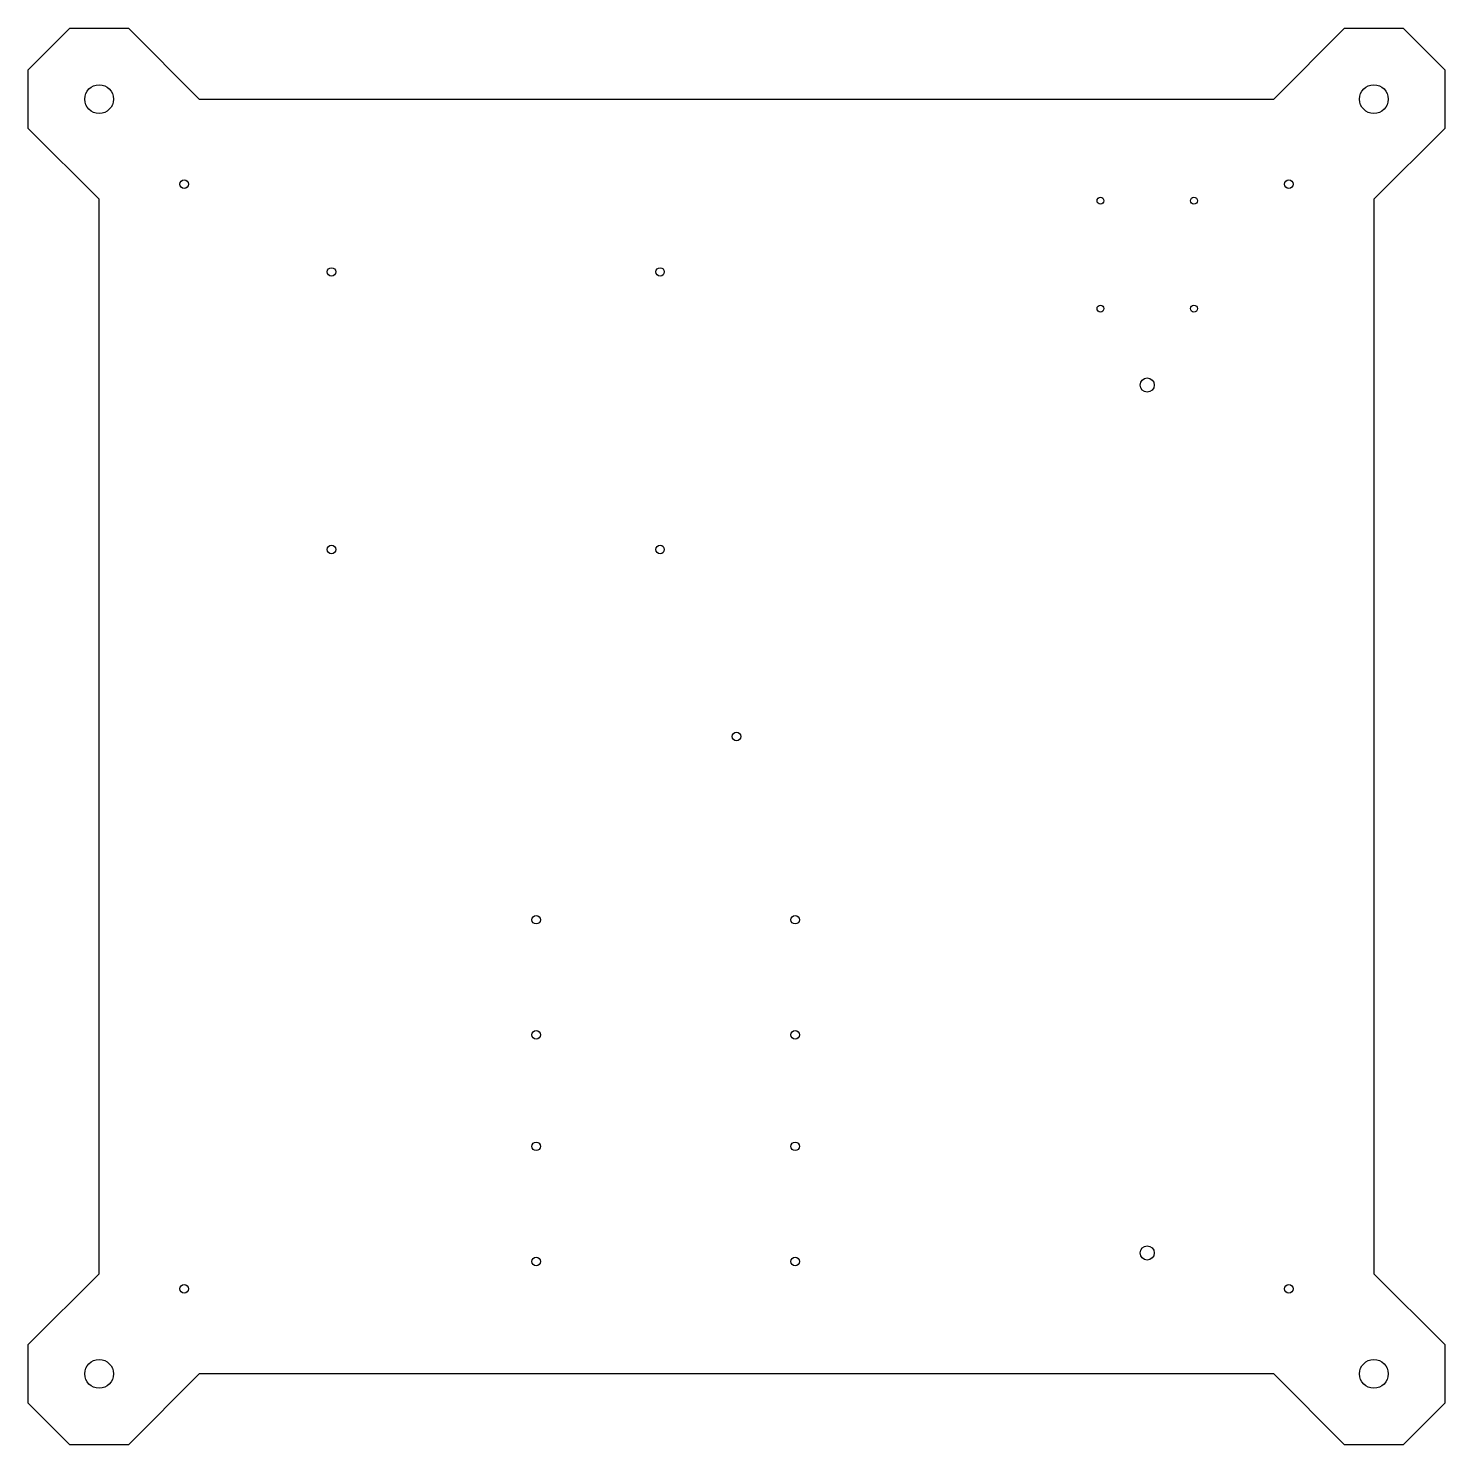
# Model space of a CAD drawing. Header units: millimetres. Extents: x -125 to 125, y -125 to 125.
import ezdxf

# ---------------------------------------------------------------- set-up
doc = ezdxf.new("R2010")
doc.units = ezdxf.units.MM
doc.layers.get('0').update_dxf_attribs({"linetype": 'CONTINUOUS'})

msp = doc.modelspace()

# ---------------------------------------------------------------- linework, layer by layer
msp.add_lwpolyline([(-94.82, 112.5), (94.82, 112.5), (107.32, 125), (117.68, 125), (125, 117.68), (125, 107.32), (112.5, 94.82), (112.5, -94.82), (125, -107.32), (125, -117.68), (117.68, -125), (107.32, -125), (94.82, -112.5), (-94.82, -112.5), (-107.32, -125), (-117.68, -125), (-125, -117.68), (-125, -107.32), (-112.5, -94.82), (-112.5, 94.82), (-125, 107.32), (-125, 117.68), (-117.68, 125), (-107.32, 125)], close=True)
for centre, radius in [((-112.5, 112.5), 2.54), ((112.5, 112.5), 2.54), ((-97.5, 97.5), 0.75), ((97.5, 97.5), 0.75), ((64.24, 94.57), 0.6), ((80.75, 94.57), 0.6), ((-71.5, 82), 0.75), ((-13.5, 82), 0.75), ((64.24, 75.52), 0.6), ((80.75, 75.52), 0.6), ((72.5, 62.03), 1.25), ((-71.5, 33), 0.75), ((-13.5, 33), 0.75), ((0, 0), 0.75), ((-35.36, -32.34), 0.75), ((10.36, -32.34), 0.75), ((-35.36, -52.66), 0.75), ((10.36, -52.66), 0.75), ((-35.36, -72.34), 0.75), ((10.36, -72.34), 0.75), ((72.5, -91.16), 1.25), ((-35.36, -92.66), 0.75), ((10.36, -92.66), 0.75), ((-97.5, -97.5), 0.75), ((97.5, -97.5), 0.75), ((-112.5, -112.5), 2.54), ((112.5, -112.5), 2.54)]:
    msp.add_circle(centre, radius)

doc.saveas('drawing.dxf')
